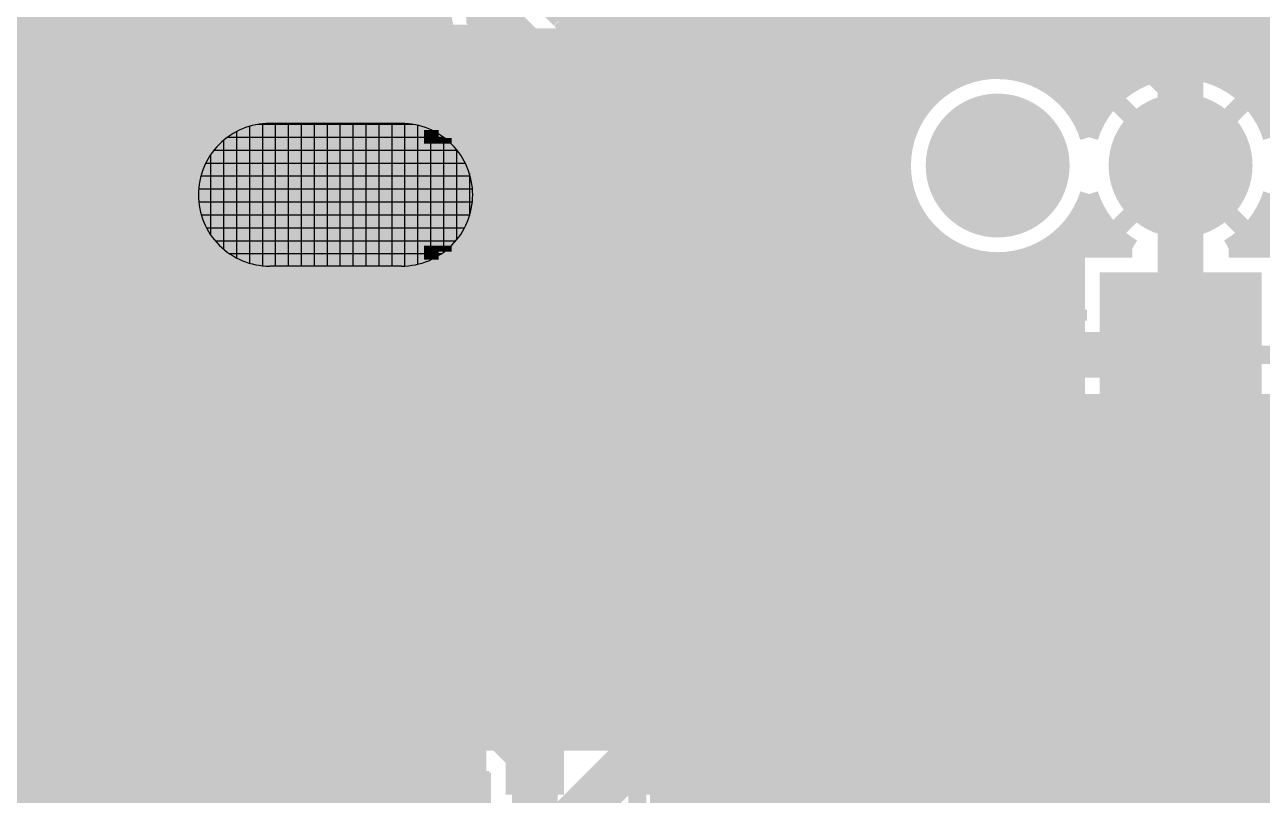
# Model space of a CAD drawing. Extents: x -20 to 155, y -92 to 168.
# Drawn here: x 77.93 to 95.11, y 108.73 to 119.43 of the extents above; entities that cross this region are included whole.
import ezdxf

# ---------------------------------------------------------------- set-up
doc = ezdxf.new("R2010")
doc.units = 0
doc.header["$MEASUREMENT"] = 0
doc.layers.get('0').update_dxf_attribs({"linetype": 'CONTINUOUS'})
for name, color, linetype in [('25-334-1_BOT', 7, 'CONTINUOUS'), ('25-334-1_DRD', 7, 'CONTINUOUS'), ('25-334-1_DRL', 2, 'CONTINUOUS'), ('25-334-1_IN1', 4, 'CONTINUOUS'), ('25-334-1_IN2', 3, 'CONTINUOUS'), ('25-334-1_SMB', 5, 'CONTINUOUS'), ('25-334-1_SMT', 10, 'CONTINUOUS'), ('25-334-1_SPB', 14, 'CONTINUOUS'), ('25-334-1_SPT', 9, 'CONTINUOUS'), ('25-334-1_SSB', 12, 'CONTINUOUS'), ('25-334-1_SST', 11, 'CONTINUOUS'), ('25-334-1_TOP', 13, 'CONTINUOUS'), ('THRUHOLE_TAP', 7, 'CONTINUOUS')]:
    doc.layers.add(name, color=color, linetype=linetype)

# ---------------------------------------------------------------- blocks, each defined once
blk = doc.blocks.new('ROUND_18')
at = {"const_width": 0.99949}
blk.add_lwpolyline([(-0.499744, 0, 1), (0.499744, 0, 1)], format="xyb", close=True, dxfattribs=at)
blk = doc.blocks.new('RECTANGLE_26')
blk.add_solid([(0.4826, 0.4064), (0.4826, -0.4064), (-0.4826, 0.4064), (-0.4826, -0.4064)])
blk = doc.blocks.new('ROUND_81')
at = {"const_width": 0.50038}
blk.add_lwpolyline([(-0.25019, 0, 1), (0.25019, 0, 1)], format="xyb", close=True, dxfattribs=at)
blk = doc.blocks.new('RECTANGLE_3')
blk.add_solid([(0.6477, 1.30048), (0.6477, -1.30048), (-0.6477, 1.30048), (-0.6477, -1.30048)])
blk = doc.blocks.new('RECTANGLE_4')
blk.add_solid([(0.4064, 0.4826), (0.4064, -0.4826), (-0.4064, 0.4826), (-0.4064, -0.4826)])
blk = doc.blocks.new('RECTANGLE_5')
blk.add_solid([(1.12522, 1.14935), (1.12522, -1.14935), (-1.12522, 1.14935), (-1.12522, -1.14935)])
blk = doc.blocks.new('RECTANGLE_13')
blk.add_solid([(0.63627, 0.51308), (0.63627, -0.51308), (-0.63627, 0.51308), (-0.63627, -0.51308)])
blk = doc.blocks.new('RECTANGLE_28')
blk.add_solid([(0.8128, 0.4064), (0.8128, -0.4064), (-0.8128, 0.4064), (-0.8128, -0.4064)])
blk = doc.blocks.new('RECTANGLE_29')
blk.add_solid([(1.1938, 0.4064), (1.1938, -0.4064), (-1.1938, 0.4064), (-1.1938, -0.4064)])
blk = doc.blocks.new('ROUND_71')
at = {"const_width": 0.50038}
blk.add_lwpolyline([(-0.25019, 0, 1), (0.25019, 0, 1)], format="xyb", close=True, dxfattribs=at)

msp = doc.modelspace()

# ---------------------------------------------------------------- linework, layer by layer
at = {"layer": '25-334-1_BOT', "const_width": 0.254}
for points in [[(82.55, 115.0112), (82.55, 117.348), (81.2292, 118.6688), (69.85, 118.6688)], [(82.55, 113.5888), (82.55, 113.538), (81.026, 112.014), (81.026, 94.869), (83.566, 92.329), (83.566, 86.614), (80.645, 83.693)]]:
    msp.add_lwpolyline(points, dxfattribs=at)
at = {"layer": '25-334-1_DRD', "const_width": 0.254}
for points in [[(91.44, 118.11), (91.44, 116.84)], [(93.98, 118.11), (93.98, 116.84)], [(92.075, 117.475), (90.805, 117.475)], [(94.615, 117.475), (93.345, 117.475)]]:
    msp.add_lwpolyline(points, dxfattribs=at)
at = {"layer": '25-334-1_IN1', "const_width": 0.635}
for points in [[(93.98, 117.475), (93.98, 118.618), (92.837, 119.761), (87.122, 119.761), (85.598, 118.237), (80.518, 118.237), (77.343, 121.412), (75.057, 121.412), (72.771, 119.126), (51.435, 119.126), (49.53, 117.221), (43.688, 117.221), (42.164, 115.697), (33.655, 115.697)], [(93.98, 117.475), (93.98, 118.618), (92.837, 119.761), (87.122, 119.761), (85.598, 118.237), (80.518, 118.237), (77.343, 121.412), (75.057, 121.412), (72.771, 119.126), (51.435, 119.126), (49.53, 117.221), (43.688, 117.221), (42.164, 115.697), (33.655, 115.697)], [(93.98, 117.475), (93.98, 118.618), (92.837, 119.761), (87.122, 119.761), (85.598, 118.237), (80.518, 118.237), (77.343, 121.412), (75.057, 121.412), (72.771, 119.126), (51.435, 119.126), (49.53, 117.221), (43.688, 117.221), (42.164, 115.697), (33.655, 115.697)], [(91.821, 59.055), (90.932, 59.055), (87.122, 62.865), (87.122, 84.709), (89.408, 86.995), (89.408, 103.124), (84.836, 107.696), (87.503, 110.363), (99.06, 110.363)]]:
    msp.add_lwpolyline(points, dxfattribs=at)
at = {"layer": '25-334-1_IN2', "const_width": 0.254}
for points in [[(77.216, 123.698), (81.661, 119.253)], [(77.978, 122.936), (77.978, 81.915)], [(78.2066, 122.7074), (78.2066, 99.86264)], [(78.4352, 122.4788), (78.4352, 100.04806)], [(78.6638, 122.2502), (78.6638, 100.11664)], [(78.8924, 122.0216), (78.8924, 100.10394)], [(79.121, 121.793), (79.121, 100.00488)], [(79.3496, 121.5644), (79.3496, 99.74072)], [(79.5782, 121.3358), (79.5782, 81.915)], [(79.8068, 121.1072), (79.8068, 81.915)], [(80.0354, 120.8786), (80.0354, 85.00872)], [(80.264, 120.65), (80.264, 85.27288)], [(80.4926, 120.4214), (80.4926, 85.37194)], [(80.7212, 120.1928), (80.7212, 85.38464)], [(80.9498, 119.9642), (80.9498, 85.31606)], [(81.1784, 119.7356), (81.1784, 85.13064)], [(81.407, 119.507), (81.407, 81.915)], [(81.4578, 119.4562), (40.259, 119.4562)], [(89.154, 119.2276), (40.259, 119.2276)], [(81.6356, 119.2784), (81.6356, 81.915)], [(89.154, 119.253), (81.661, 119.253)], [(81.8642, 119.253), (81.8642, 81.915)], [(82.0928, 119.253), (82.0928, 81.915)], [(82.3214, 119.253), (82.3214, 81.915)], [(82.55, 119.253), (82.55, 81.915)], [(82.7786, 119.253), (82.7786, 81.915)], [(83.0072, 119.253), (83.0072, 109.474)], [(83.2358, 119.253), (83.2358, 109.474)], [(83.4644, 119.253), (83.4644, 109.474)], [(83.693, 119.253), (83.693, 109.474)], [(83.9216, 119.253), (83.9216, 109.474)], [(84.1502, 119.253), (84.1502, 109.474)], [(84.3788, 119.253), (84.3788, 109.474)], [(84.6074, 119.253), (84.6074, 109.474)], [(84.836, 119.253), (84.836, 109.474)], [(85.0646, 119.253), (85.0646, 109.474)], [(85.2932, 119.253), (85.2932, 109.474)], [(85.5218, 119.253), (85.5218, 109.474)], [(85.7504, 119.253), (85.7504, 109.474)], [(85.979, 119.253), (85.979, 109.474)], [(86.2076, 119.253), (86.2076, 109.474)], [(86.4362, 119.253), (86.4362, 109.474)], [(86.6648, 119.253), (86.6648, 109.474)], [(86.8934, 119.253), (86.8934, 81.915)], [(87.122, 119.253), (87.122, 81.915)], [(87.3506, 119.253), (87.3506, 81.915)], [(87.5792, 119.253), (87.5792, 81.915)], [(87.8078, 119.253), (87.8078, 81.915)], [(88.0364, 119.253), (88.0364, 81.915)], [(88.265, 119.253), (88.265, 81.915)], [(88.4936, 119.253), (88.4936, 81.915)], [(88.7222, 119.253), (88.7222, 81.915)], [(88.9508, 119.253), (88.9508, 81.915)], [(89.154, 119.253), (89.154, 114.173)], [(89.154, 118.999), (40.259, 118.999)], [(89.154, 118.7704), (40.259, 118.7704)], [(89.154, 118.5418), (40.259, 118.5418)], [(89.154, 118.3132), (40.259, 118.3132)], [(89.154, 118.0846), (76.26858, 118.0846)], [(89.154, 117.856), (76.57084, 117.856)], [(89.154, 117.6274), (76.7588, 117.6274)], [(89.154, 117.3988), (76.88072, 117.3988)], [(89.154, 117.1702), (76.95692, 117.1702)], [(89.154, 116.9416), (76.98994, 116.9416)], [(89.154, 116.713), (76.98994, 116.713)], [(89.154, 116.4844), (76.9493, 116.4844)], [(89.154, 116.2558), (76.87056, 116.2558)], [(89.154, 116.0272), (76.74102, 116.0272)], [(89.154, 115.7986), (76.54544, 115.7986)], [(89.154, 115.57), (76.22286, 115.57)], [(89.154, 115.3414), (63.52794, 115.3414)], [(89.154, 115.1128), (63.54064, 115.1128)], [(89.154, 114.8842), (63.47206, 114.8842)], [(89.154, 114.6556), (63.28664, 114.6556)], [(89.154, 114.427), (75.8698, 114.427)], [(89.154, 114.1984), (76.38796, 114.1984)], [(99.06, 114.173), (89.154, 114.173)], [(89.1794, 114.173), (89.1794, 81.915)], [(89.408, 114.173), (89.408, 81.915)], [(89.6366, 114.173), (89.6366, 81.915)], [(89.8652, 114.173), (89.8652, 81.915)], [(90.0938, 114.173), (90.0938, 81.915)], [(90.3224, 114.173), (90.3224, 81.915)], [(90.551, 114.173), (90.551, 81.915)], [(90.7796, 114.173), (90.7796, 81.915)], [(91.0082, 114.173), (91.0082, 81.915)], [(91.2368, 114.173), (91.2368, 81.915)], [(91.4654, 114.173), (91.4654, 106.426)], [(91.694, 114.173), (91.694, 106.426)], [(91.9226, 114.173), (91.9226, 106.426)], [(92.1512, 114.173), (92.1512, 106.426)], [(92.3798, 114.173), (92.3798, 106.426)], [(92.6084, 114.173), (92.6084, 106.426)], [(92.837, 114.173), (92.837, 106.426)], [(93.0656, 114.173), (93.0656, 106.426)], [(93.2942, 114.173), (93.2942, 106.426)], [(93.5228, 114.173), (93.5228, 106.426)], [(93.7514, 114.173), (93.7514, 106.426)], [(93.98, 114.173), (93.98, 106.426)], [(94.2086, 114.173), (94.2086, 106.426)], [(94.4372, 114.173), (94.4372, 106.426)], [(94.6658, 114.173), (94.6658, 106.426)], [(94.8944, 114.173), (94.8944, 106.426)], [(95.123, 114.173), (95.123, 106.426)], [(120.58904, 113.9698), (76.64196, 113.9698)], [(120.58904, 113.7412), (76.80452, 113.7412)], [(120.58904, 113.5126), (76.9112, 113.5126)], [(120.58904, 113.284), (76.97216, 113.284)], [(120.58904, 113.0554), (76.99502, 113.0554)], [(120.58904, 112.8268), (76.97978, 112.8268)], [(120.58904, 112.5982), (76.92898, 112.5982)], [(120.58904, 112.3696), (76.83246, 112.3696)], [(120.58904, 112.141), (76.68514, 112.141)], [(97.282, 111.9124), (76.45654, 111.9124)], [(97.282, 111.6838), (76.0476, 111.6838)], [(97.282, 111.4552), (71.60768, 111.4552)], [(97.282, 111.2266), (71.34352, 111.2266)], [(97.282, 110.998), (56.03494, 110.998)], [(97.282, 110.7694), (55.9943, 110.7694)], [(97.282, 110.5408), (55.91556, 110.5408)], [(97.282, 110.3122), (55.78602, 110.3122)], [(97.282, 110.0836), (55.59044, 110.0836)], [(97.282, 109.855), (63.1063, 109.855)], [(97.282, 109.6264), (63.40856, 109.6264)], [(82.931, 109.3978), (63.52032, 109.3978)], [(86.741, 109.474), (82.931, 109.474), (82.931, 105.791)], [(86.741, 109.474), (86.741, 105.791)], [(97.282, 109.3978), (86.741, 109.3978)], [(82.931, 109.1692), (63.54318, 109.1692)], [(97.282, 109.1692), (86.741, 109.1692)], [(82.931, 108.9406), (63.48476, 108.9406)], [(97.282, 108.9406), (86.741, 108.9406)], [(82.931, 108.712), (63.31712, 108.712)], [(97.282, 108.712), (86.741, 108.712)]]:
    msp.add_lwpolyline(points, dxfattribs=at)
at = {"layer": '25-334-1_SMT', "const_width": 0.20066}
for points in [[(81.3308, 118.0592, 0.4142136), (80.3402, 117.0686)], [(84.1502, 117.0686, 0.4142136), (83.1596, 118.0592)], [(80.3402, 117.0686, 0.4142136), (81.3308, 116.078)], [(83.1596, 116.078, 0.4142136), (84.1502, 117.0686)]]:
    msp.add_lwpolyline(points, format="xyb", dxfattribs=at)
for points in [[(81.04886, 118.01856), (81.04886, 116.11864)], [(83.32978, 118.04396), (81.16062, 118.04396)], [(81.2292, 118.05412), (81.2292, 116.08308)], [(83.1596, 118.0592), (81.3308, 118.0592)], [(81.407, 118.0592), (81.407, 116.078)], [(81.58734, 118.0592), (81.58734, 116.078)], [(81.76768, 118.0592), (81.76768, 116.078)], [(81.94802, 118.0592), (81.94802, 116.078)], [(82.12836, 118.0592), (82.12836, 116.078)], [(82.30616, 118.0592), (82.30616, 116.078)], [(82.4865, 118.0592), (82.4865, 116.078)], [(82.66684, 118.0592), (82.66684, 116.078)], [(82.84718, 118.0592), (82.84718, 116.078)], [(83.02752, 118.0592), (83.02752, 116.078)], [(83.20532, 118.0592), (83.20532, 116.08054)], [(83.38566, 118.0338), (83.38566, 116.1034)], [(83.566, 117.97284), (83.566, 116.16436)], [(80.68818, 117.82298), (80.68818, 116.31422)], [(83.74888, 117.86616), (80.74152, 117.86616)], [(80.86852, 117.9449), (80.86852, 116.1923)], [(83.74634, 117.8687), (83.74634, 116.27104)], [(80.51038, 117.62232), (80.51038, 116.51742)], [(83.9343, 117.68582), (80.5561, 117.68582)], [(83.92668, 117.69852), (83.92668, 116.44122)], [(84.0486, 117.50548), (80.4418, 117.50548)], [(84.11718, 117.32514), (80.37322, 117.32514)], [(84.10448, 117.36578), (84.10448, 116.77396)], [(84.14766, 117.1448), (80.34274, 117.1448)], [(84.14512, 116.967), (80.34528, 116.967)], [(84.10956, 116.78666), (80.38084, 116.78666)], [(84.0359, 116.60632), (80.4545, 116.60632)], [(83.91398, 116.42598), (80.57642, 116.42598)], [(83.71332, 116.24818), (80.77962, 116.24818)], [(83.1596, 116.078), (81.3308, 116.078)]]:
    msp.add_lwpolyline(points, dxfattribs=at)
at = {"layer": '25-334-1_SPT', "const_width": 0.20066}
for points in [[(81.3308, 118.0592, 0.4142136), (80.3402, 117.0686)], [(84.1502, 117.0686, 0.4142136), (83.1596, 118.0592)], [(80.3402, 117.0686, 0.4142136), (81.3308, 116.078)], [(83.1596, 116.078, 0.4142136), (84.1502, 117.0686)]]:
    msp.add_lwpolyline(points, format="xyb", dxfattribs=at)
for points in [[(81.04886, 118.01856), (81.04886, 116.11864)], [(83.32978, 118.04396), (81.16062, 118.04396)], [(81.2292, 118.05412), (81.2292, 116.08308)], [(83.1596, 118.0592), (81.3308, 118.0592)], [(81.407, 118.0592), (81.407, 116.078)], [(81.58734, 118.0592), (81.58734, 116.078)], [(81.76768, 118.0592), (81.76768, 116.078)], [(81.94802, 118.0592), (81.94802, 116.078)], [(82.12836, 118.0592), (82.12836, 116.078)], [(82.30616, 118.0592), (82.30616, 116.078)], [(82.4865, 118.0592), (82.4865, 116.078)], [(82.66684, 118.0592), (82.66684, 116.078)], [(82.84718, 118.0592), (82.84718, 116.078)], [(83.02752, 118.0592), (83.02752, 116.078)], [(83.20532, 118.0592), (83.20532, 116.08054)], [(83.38566, 118.0338), (83.38566, 116.1034)], [(83.566, 117.97284), (83.566, 116.16436)], [(80.68818, 117.82298), (80.68818, 116.31422)], [(83.74888, 117.86616), (80.74152, 117.86616)], [(80.86852, 117.9449), (80.86852, 116.1923)], [(83.74634, 117.8687), (83.74634, 116.27104)], [(80.51038, 117.62232), (80.51038, 116.51742)], [(83.9343, 117.68582), (80.5561, 117.68582)], [(83.92668, 117.69852), (83.92668, 116.44122)], [(84.0486, 117.50548), (80.4418, 117.50548)], [(84.11718, 117.32514), (80.37322, 117.32514)], [(84.10448, 117.36578), (84.10448, 116.77396)], [(84.14766, 117.1448), (80.34274, 117.1448)], [(84.14512, 116.967), (80.34528, 116.967)], [(84.10956, 116.78666), (80.38084, 116.78666)], [(84.0359, 116.60632), (80.4545, 116.60632)], [(83.91398, 116.42598), (80.57642, 116.42598)], [(83.71332, 116.24818), (80.77962, 116.24818)], [(83.1596, 116.078), (81.3308, 116.078)]]:
    msp.add_lwpolyline(points, dxfattribs=at)
at = {"layer": '25-334-1_SSB', "const_width": 0.1524}
for points in [[(111.21898, 120.97512), (110.7186, 120.97512), (89.91854, 120.97512), (89.4207, 120.97512), (89.4207, 111.77524), (89.91854, 111.77524), (110.7186, 111.77524), (111.21898, 111.77524), (111.21898, 120.97512)], [(82.64906, 118.54434), (82.64906, 118.18874), (82.48142, 118.06936), (82.31124, 118.06936), (82.14106, 118.18874), (82.14106, 118.54434), (83.15706, 118.54434)], [(82.64906, 118.24716), (83.15706, 118.06936)], [(82.81924, 117.23116), (82.81924, 117.70614), (82.14106, 117.46992), (82.14106, 117.35054), (83.15706, 117.35054)], [(83.15706, 116.39296), (83.15706, 116.86794), (82.48142, 116.39296), (82.31124, 116.39296), (82.14106, 116.45392), (82.14106, 116.80952), (82.31124, 116.86794)], [(83.3755, 115.7605), (83.3755, 112.8395), (81.7372, 112.8395), (81.7372, 115.7605), (83.3755, 115.7605)]]:
    msp.add_lwpolyline(points, dxfattribs=at)
at = {"layer": '25-334-1_SST', "const_width": 0.1524}
for points in [[(84.1248, 119.3546), (81.5848, 119.3546), (81.5848, 118.4148)], [(80.84312, 115.15344), (79.9973, 115.15344), (79.82712, 115.21186), (79.82712, 115.56746), (79.9973, 115.62842), (80.84312, 115.62842)], [(81.5848, 115.7224), (81.5848, 114.7826), (84.1248, 114.7826)], [(92.67952, 109.39526), (92.3798, 109.39526), (92.3798, 115.39474), (92.67952, 115.39474)], [(79.9973, 114.79022), (79.82712, 114.72926), (79.82712, 114.37366), (79.9973, 114.31524), (80.33512, 114.31524), (80.5053, 114.43462), (80.5053, 114.79022), (80.84312, 114.79022), (80.84312, 114.31524)], [(88.9, 111.252), (88.9, 113.919), (83.82, 113.919), (83.82, 110.871), (88.9, 110.871), (88.9, 111.252)], [(90.35796, 113.79962), (90.35796, 113.44402), (90.69578, 113.32718), (91.03614, 113.32718), (91.37396, 113.44402), (91.37396, 113.79962)], [(90.35796, 113.7412), (91.37396, 113.7412)], [(90.35796, 112.5474), (90.35796, 112.96142), (91.37396, 112.96142)], [(82.6262, 112.14608), (82.45856, 112.20704), (82.45856, 112.56264), (82.6262, 112.62106), (83.30438, 112.62106), (83.47456, 112.56264), (83.47456, 112.20704), (83.30438, 112.14608)], [(90.35796, 111.7092), (90.35796, 112.18418), (91.03614, 111.7092), (91.20378, 111.7092), (91.37396, 111.76762), (91.37396, 112.12322), (91.20378, 112.18418)], [(82.45856, 111.30788), (82.45856, 111.78286), (83.1342, 111.30788), (83.30438, 111.30788), (83.47456, 111.36884), (83.47456, 111.72444), (83.30438, 111.78286)], [(95.5675, 111.5695), (92.3925, 111.5695), (92.3925, 111.252)], [(95.5675, 111.49076), (92.3925, 111.49076)], [(92.4941, 111.5695), (92.4941, 111.252)], [(92.63126, 111.5695), (92.63126, 111.252)], [(92.76842, 111.5695), (92.76842, 111.252)], [(92.90558, 111.5695), (92.90558, 111.252)], [(93.04274, 111.5695), (93.04274, 111.252)], [(93.1799, 111.5695), (93.1799, 111.252)], [(93.31706, 111.5695), (93.31706, 111.252)], [(93.45422, 111.5695), (93.45422, 111.252)], [(93.59138, 111.5695), (93.59138, 111.252)], [(93.72854, 111.5695), (93.72854, 111.252)], [(93.8657, 111.5695), (93.8657, 111.252)], [(94.00286, 111.5695), (94.00286, 111.252)], [(94.14002, 111.5695), (94.14002, 111.252)], [(94.27718, 111.5695), (94.27718, 111.252)], [(94.41434, 111.5695), (94.41434, 111.252)], [(94.5515, 111.5695), (94.5515, 111.252)], [(94.68866, 111.5695), (94.68866, 111.252)], [(94.82582, 111.5695), (94.82582, 111.252)], [(94.96298, 111.5695), (94.96298, 111.252)], [(95.10014, 111.5695), (95.10014, 111.252)], [(95.5675, 111.3536), (92.3925, 111.3536)], [(95.5675, 111.252), (92.3925, 111.252)], [(91.44, 107.442), (90.17, 107.442), (89.916, 107.696), (89.916, 110.998), (91.694, 110.998), (91.694, 107.696), (91.44, 107.442)], [(87.1855, 110.0455), (84.2645, 110.0455), (84.2645, 108.4072), (87.1855, 108.4072), (87.1855, 110.0455)], [(83.00212, 109.33684), (82.83194, 109.39526), (82.83194, 109.75086), (83.00212, 109.81182), (83.67776, 109.81182), (83.84794, 109.75086), (83.84794, 109.39526), (83.67776, 109.33684)], [(83.00212, 108.97362), (82.83194, 108.85424), (82.83194, 108.61802), (83.00212, 108.49864), (83.16976, 108.49864), (83.51012, 108.73486), (83.84794, 108.49864), (83.84794, 108.97362)], [(91.694, 108.966), (89.916, 108.966)]]:
    msp.add_lwpolyline(points, dxfattribs=at)
at = {"layer": '25-334-1_TOP'}
for points, const_width in [([(80.137, 125.349), (80.137, 105.41)], 0.254), ([(80.3656, 125.349), (80.3656, 105.1814)], 0.254), ([(86.5378, 125.349), (86.5378, 110.0328)], 0.254), ([(86.7664, 125.349), (86.7664, 110.0328)], 0.254), ([(86.995, 125.349), (86.995, 110.0328)], 0.254), ([(87.2236, 125.349), (87.2236, 114.02568)], 0.254), ([(87.4522, 125.349), (87.4522, 114.02568)], 0.254), ([(87.6808, 125.349), (87.6808, 114.02568)], 0.254), ([(87.9094, 125.349), (87.9094, 114.02568)], 0.254), ([(88.138, 125.349), (88.138, 114.02568)], 0.254), ([(88.3666, 125.349), (88.3666, 114.02568)], 0.254), ([(88.5952, 125.349), (88.5952, 114.02568)], 0.254), ([(88.8238, 125.349), (88.8238, 114.02568)], 0.254), ([(89.0524, 125.349), (89.0524, 100.711)], 0.254), ([(89.281, 125.349), (89.281, 102.92588)], 0.254), ([(89.5096, 125.349), (89.5096, 102.92588)], 0.254), ([(89.7382, 125.349), (89.7382, 102.92588)], 0.254), ([(89.9668, 125.349), (89.9668, 111.07928)], 0.254), ([(90.1954, 125.349), (90.1954, 117.9449)], 0.254), ([(90.424, 125.349), (90.424, 118.33352)], 0.254), ([(90.6526, 125.349), (90.6526, 118.54688)], 0.254), ([(90.8812, 125.349), (90.8812, 118.6815)], 0.254), ([(91.1098, 125.349), (91.1098, 118.76278)], 0.254), ([(91.3384, 125.349), (91.3384, 118.80088)], 0.254), ([(91.567, 125.349), (91.567, 118.79834)], 0.254), ([(91.7956, 125.349), (91.7956, 118.75516)], 0.254), ([(92.0242, 125.349), (92.0242, 118.6688)], 0.254), ([(92.2528, 125.349), (92.2528, 118.52656)], 0.254), ([(92.4814, 125.349), (92.4814, 118.30304)], 0.254), ([(92.71, 125.349), (92.71, 117.8687)], 0.254), ([(92.9386, 125.349), (92.9386, 118.30304)], 0.254), ([(93.1672, 125.349), (93.1672, 118.52656)], 0.254), ([(93.3958, 125.349), (93.3958, 118.6688)], 0.254), ([(93.6244, 125.349), (93.6244, 118.75516)], 0.254), ([(93.853, 125.349), (93.853, 118.79834)], 0.254), ([(94.0816, 125.349), (94.0816, 118.80088)], 0.254), ([(94.3102, 125.349), (94.3102, 118.76278)], 0.254), ([(94.5388, 125.349), (94.5388, 118.6815)], 0.254), ([(94.7674, 125.349), (94.7674, 118.54688)], 0.254), ([(94.996, 125.349), (94.996, 118.33352)], 0.254), ([(95.2246, 125.349), (95.2246, 117.9449)], 0.254), ([(93.98, 117.475), (93.98, 120.65), (93.98, 121.539), (94.996, 122.555), (99.06, 122.555)], 0.635), ([(80.5942, 121.37136), (80.5942, 104.9528)], 0.254), ([(80.8228, 120.99544), (80.8228, 104.7242)], 0.254), ([(81.0514, 120.77954), (81.0514, 104.4956)], 0.254), ([(84.9122, 118.5672), (84.9122, 119.04726), (84.3788, 119.5832), (84.3788, 120.65)], 0.635), ([(88.011, 112.395), (88.011, 117.094), (88.011, 120.65), (85.8012, 120.65)], 0.635), ([(93.98, 117.475), (93.98, 120.65), (88.011, 120.65), (85.8012, 120.65)], 0.635), ([(81.28, 120.6373), (81.28, 104.267)], 0.254), ([(81.5086, 120.5484), (81.5086, 104.0384)], 0.254), ([(82.1944, 120.51792), (82.1944, 103.3526)], 0.254), ([(81.7372, 120.50014), (81.7372, 103.8098)], 0.254), ([(81.9658, 120.48998), (81.9658, 103.5812)], 0.254), ([(82.423, 120.49506), (82.423, 103.124)], 0.254), ([(82.6516, 120.26646), (82.6516, 102.8954)], 0.254), ([(82.8802, 120.0785), (82.8802, 102.6668)], 0.254), ([(83.1088, 120.00738), (83.1088, 117.8052)], 0.254), ([(83.3374, 120.0023), (83.3374, 117.8052)], 0.254), ([(83.566, 120.0023), (83.566, 117.8052)], 0.254), ([(85.0392, 119.8372), (85.36686, 119.50954)], 0.254), ([(85.3948, 119.8372), (85.3948, 119.4816)], 0.254), ([(85.6234, 119.8372), (85.6234, 119.3038)], 0.254), ([(85.852, 119.8372), (85.852, 119.3038)], 0.254), ([(86.0806, 119.8372), (86.0806, 110.0328)], 0.254), ([(86.3092, 119.8372), (86.3092, 110.0328)], 0.254), ([(83.7438, 119.4562), (80.137, 119.4562)], 0.254), ([(98.2472, 119.4562), (85.41512, 119.4562)], 0.254), ([(83.7692, 119.2276), (80.137, 119.2276)], 0.254), ([(83.7692, 119.3038), (83.7692, 117.8306)], 0.254), ([(83.7946, 119.3038), (83.7692, 119.3038)], 0.254), ([(86.0552, 119.3038), (85.50656, 119.3038)], 0.254), ([(86.0552, 119.3038), (86.0552, 117.8306)], 0.254), ([(98.2472, 119.2276), (86.0552, 119.2276)], 0.254), ([(83.7692, 118.999), (80.137, 118.999)], 0.254), ([(98.2472, 118.999), (86.0552, 118.999)], 0.254), ([(83.7692, 118.7704), (80.137, 118.7704)], 0.254), ([(91.13774, 118.7704), (86.0552, 118.7704)], 0.254), ([(93.67774, 118.7704), (91.74226, 118.7704)], 0.254), ([(96.21774, 118.7704), (94.28226, 118.7704)], 0.254), ([(83.7692, 118.5418), (80.137, 118.5418)], 0.254), ([(90.64498, 118.5418), (86.0552, 118.5418)], 0.254), ([(93.18498, 118.5418), (92.23502, 118.5418)], 0.254), ([(95.72498, 118.5418), (94.77502, 118.5418)], 0.254), ([(83.7692, 118.3132), (80.137, 118.3132)], 0.254), ([(90.40622, 118.3132), (86.0552, 118.3132)], 0.254), ([(92.94622, 118.3132), (92.47124, 118.3132)], 0.254), ([(93.0402, 118.4148), (93.98, 117.475)], 0.254), ([(94.9198, 118.4148), (93.98, 117.475)], 0.254), ([(95.48622, 118.3132), (95.01124, 118.3132)], 0.254), ([(83.7692, 118.0846), (80.137, 118.0846)], 0.254), ([(81.05902, 118.0211), (81.05902, 116.1161)], 0.20066), ([(81.23936, 118.05412), (81.23936, 116.08308)], 0.20066), ([(83.24088, 118.05666), (81.24952, 118.05666)], 0.20066), ([(83.1596, 118.0592), (81.3308, 118.0592)], 0.20066), ([(81.4197, 118.0592), (81.4197, 116.078)], 0.20066), ([(81.60004, 118.0592), (81.60004, 116.078)], 0.20066), ([(81.78038, 118.0592), (81.78038, 116.078)], 0.20066), ([(81.95818, 118.0592), (81.95818, 116.078)], 0.20066), ([(82.13852, 118.0592), (82.13852, 116.078)], 0.20066), ([(82.31886, 118.0592), (82.31886, 116.078)], 0.20066), ([(82.4992, 118.0592), (82.4992, 116.078)], 0.20066), ([(82.677, 118.0592), (82.677, 116.078)], 0.20066), ([(82.85734, 118.0592), (82.85734, 116.078)], 0.20066), ([(83.03768, 118.0592), (83.03768, 116.078)], 0.20066), ([(83.21802, 118.0592), (83.21802, 117.7798)], 0.20066), ([(83.39836, 118.03126), (83.39836, 117.7798)], 0.20066), ([(83.57616, 117.96776), (83.57616, 117.7798)], 0.20066), ([(90.25636, 118.0846), (86.0552, 118.0846)], 0.254), ([(92.79636, 118.0846), (92.6211, 118.0846)], 0.254), ([(95.33636, 118.0846), (95.1611, 118.0846)], 0.254), ([(83.7692, 117.856), (80.137, 117.856)], 0.254), ([(80.70088, 117.83314), (80.70088, 116.3066)], 0.20066), ([(83.73364, 117.87632), (80.75676, 117.87632)], 0.20066), ([(80.88122, 117.94998), (80.88122, 116.18722)], 0.20066), ([(83.0072, 117.8052), (83.0072, 116.332)], 0.254), ([(86.0552, 117.8052), (83.0072, 117.8052)], 0.254), ([(86.0552, 117.8306), (83.7692, 117.8306)], 0.254), ([(83.7565, 117.85854), (83.7565, 117.7798)], 0.20066), ([(83.7946, 117.8306), (83.7946, 117.8052)], 0.254), ([(84.0232, 117.8306), (84.0232, 117.8052)], 0.254), ([(84.2518, 117.8306), (84.2518, 117.8052)], 0.254), ([(84.4804, 117.8306), (84.4804, 117.8052)], 0.254), ([(84.709, 117.8306), (84.709, 117.8052)], 0.254), ([(84.9376, 117.8306), (84.9376, 117.8052)], 0.254), ([(85.1662, 117.8306), (85.1662, 117.8052)], 0.254), ([(85.3948, 117.8306), (85.3948, 117.8052)], 0.254), ([(85.6234, 117.8306), (85.6234, 117.8052)], 0.254), ([(85.852, 117.8306), (85.852, 117.8052)], 0.254), ([(90.16492, 117.856), (86.0552, 117.856)], 0.254), ([(86.0552, 117.8052), (86.0552, 116.332)], 0.254), ([(83.0072, 117.6274), (80.137, 117.6274)], 0.254), ([(80.52054, 117.63756), (80.52054, 116.49964)], 0.20066), ([(83.03514, 117.69598), (80.56372, 117.69598)], 0.20066), ([(83.03514, 117.7798), (83.03514, 116.35994)], 0.20066), ([(83.85048, 117.7798), (83.03514, 117.7798)], 0.20066), ([(90.1192, 117.6274), (86.0552, 117.6274)], 0.254), ([(93.98, 117.475), (93.98, 114.84356)], 0.635), ([(93.98, 109.9439), (94.1959, 109.9439), (96.52, 112.268), (96.52, 117.475)], 0.635), ([(83.03514, 117.51818), (80.44688, 117.51818)], 0.20066), ([(93.0402, 116.5352), (93.98, 117.475)], 0.254), ([(94.9198, 116.5352), (93.98, 117.475)], 0.254), ([(83.0072, 117.3988), (80.137, 117.3988)], 0.254), ([(83.03514, 117.33784), (80.3783, 117.33784)], 0.20066), ([(84.5312, 117.0686), (88.011, 117.0686), (88.011, 112.395), (88.011, 109.22), (86.4362, 109.22)], 0.635), ([(90.11158, 117.3988), (86.0552, 117.3988)], 0.254), ([(87.249, 117.094), (88.011, 117.094), (88.011, 112.395)], 0.635), ([(88.011, 112.395), (88.011, 117.094), (88.265, 117.094), (90.5129, 114.84356), (93.98, 114.84356)], 0.635), ([(83.0072, 117.1702), (80.137, 117.1702)], 0.254), ([(83.03514, 117.1575), (80.34528, 117.1575)], 0.20066), ([(90.1446, 117.1702), (86.0552, 117.1702)], 0.254), ([(92.71, 117.07876), (92.71, 116.32438)], 0.254), ([(83.0072, 116.9416), (80.137, 116.9416)], 0.254), ([(83.03514, 116.97716), (80.34528, 116.97716)], 0.20066), ([(83.0072, 117.0686), (84.5312, 117.0686)], 0.254), ([(86.0552, 117.0686), (84.5312, 117.0686)], 0.254), ([(90.2208, 116.9416), (86.0552, 116.9416)], 0.254), ([(90.1954, 117.0051), (90.1954, 111.07928)], 0.254), ([(92.7608, 116.9416), (92.6592, 116.9416)], 0.254), ([(95.3008, 116.9416), (95.1992, 116.9416)], 0.254), ([(95.2246, 117.0051), (95.2246, 116.32438)], 0.254), ([(83.03514, 116.79682), (80.3783, 116.79682)], 0.20066), ([(83.0072, 116.713), (80.137, 116.713)], 0.254), ([(83.03514, 116.61902), (80.44942, 116.61902)], 0.20066), ([(90.35034, 116.713), (86.0552, 116.713)], 0.254), ([(90.424, 116.61648), (90.424, 111.07928)], 0.254), ([(92.4814, 116.64696), (92.4814, 110.8837)], 0.254), ([(92.89034, 116.713), (92.52966, 116.713)], 0.254), ([(92.9386, 116.64696), (92.9386, 116.32438)], 0.254), ([(94.996, 116.61648), (94.996, 116.32438)], 0.254), ([(95.43034, 116.713), (95.06966, 116.713)], 0.254), ([(83.0072, 116.4844), (80.137, 116.4844)], 0.254), ([(83.03514, 116.43868), (80.5688, 116.43868)], 0.20066), ([(90.551, 116.4844), (86.0552, 116.4844)], 0.254), ([(90.6526, 116.40312), (90.6526, 111.07928)], 0.254), ([(92.2528, 116.4209), (92.2528, 110.8837)], 0.254), ([(93.091, 116.4844), (92.32646, 116.4844)], 0.254), ([(93.1672, 116.4209), (93.1672, 116.32438)], 0.254), ([(94.7674, 116.40312), (94.7674, 116.32438)], 0.254), ([(95.631, 116.4844), (94.86646, 116.4844)], 0.254), ([(83.7692, 116.2558), (80.137, 116.2558)], 0.254), ([(83.72856, 116.25834), (80.76184, 116.25834)], 0.20066), ([(86.0552, 116.332), (83.0072, 116.332)], 0.254), ([(83.85048, 116.35994), (83.03514, 116.35994)], 0.20066), ([(83.1088, 116.332), (83.1088, 102.4382)], 0.254), ([(83.21802, 116.35994), (83.21802, 116.08054)], 0.20066), ([(83.3374, 116.332), (83.3374, 102.2096)], 0.254), ([(83.39836, 116.35994), (83.39836, 116.10848)], 0.20066), ([(83.566, 116.332), (83.566, 101.981)], 0.254), ([(83.57616, 116.35994), (83.57616, 116.16944)], 0.20066), ([(83.7692, 116.3066), (83.7692, 114.8334)], 0.254), ([(86.0552, 116.3066), (83.7692, 116.3066)], 0.254), ([(83.7565, 116.35994), (83.7565, 116.27866)], 0.20066), ([(83.7946, 116.332), (83.7946, 116.3066)], 0.254), ([(84.0232, 116.332), (84.0232, 116.3066)], 0.254), ([(84.2518, 116.332), (84.2518, 116.3066)], 0.254), ([(84.4804, 116.332), (84.4804, 116.3066)], 0.254), ([(84.709, 116.332), (84.709, 116.3066)], 0.254), ([(84.9376, 116.332), (84.9376, 116.3066)], 0.254), ([(85.1662, 116.332), (85.1662, 116.3066)], 0.254), ([(85.3948, 116.332), (85.3948, 116.3066)], 0.254), ([(85.6234, 116.332), (85.6234, 116.3066)], 0.254), ([(85.852, 116.332), (85.852, 116.3066)], 0.254), ([(86.0552, 116.3066), (86.0552, 114.8334)], 0.254), ([(90.9066, 116.2558), (86.0552, 116.2558)], 0.254), ([(90.8812, 116.2685), (90.8812, 111.07928)], 0.254), ([(92.52458, 116.2558), (91.97086, 116.2558)], 0.254), ([(92.0242, 116.27866), (92.0242, 110.8837)], 0.254), ([(93.31198, 116.32438), (92.52458, 116.32438)], 0.254), ([(92.52458, 116.32438), (92.52458, 113.36528)], 0.254), ([(95.43542, 116.32438), (94.64802, 116.32438)], 0.254), ([(83.1596, 116.078), (81.3308, 116.078)], 0.20066), ([(91.1098, 116.18722), (91.1098, 111.07928)], 0.254), ([(91.3384, 116.14912), (91.3384, 111.07928)], 0.254), ([(91.567, 116.15166), (91.567, 111.07928)], 0.254), ([(91.7956, 116.1923), (91.7956, 110.8837)], 0.254), ([(83.7692, 116.0272), (80.137, 116.0272)], 0.254), ([(92.52458, 116.0272), (86.0552, 116.0272)], 0.254), ([(83.7692, 115.7986), (80.137, 115.7986)], 0.254), ([(84.9122, 115.57), (84.709, 115.3668), (84.709, 112.395)], 0.635), ([(92.52458, 115.7986), (86.0552, 115.7986)], 0.254), ([(83.7692, 115.57), (80.137, 115.57)], 0.254), ([(92.52458, 115.57), (86.0552, 115.57)], 0.254), ([(83.7692, 115.3414), (80.137, 115.3414)], 0.254), ([(92.52458, 115.3414), (86.0552, 115.3414)], 0.254), ([(83.7692, 115.1128), (80.137, 115.1128)], 0.254), ([(92.52458, 115.1128), (86.0552, 115.1128)], 0.254), ([(83.7692, 114.8842), (80.137, 114.8842)], 0.254), ([(92.52458, 114.8842), (86.0552, 114.8842)], 0.254), ([(92.52458, 114.84356), (93.98, 114.84356)], 0.254), ([(95.43542, 114.84356), (93.98, 114.84356)], 0.254), ([(93.98, 113.36528), (93.98, 114.84356)], 0.254), ([(84.0613, 114.8334), (83.7692, 114.8334)], 0.254), ([(83.7946, 114.8334), (83.7946, 114.02568)], 0.254), ([(84.0232, 114.8334), (84.0232, 114.02568)], 0.254), ([(84.0613, 114.8334), (84.0613, 114.02568)], 0.254), ([(85.3567, 114.8334), (85.3567, 114.02568)], 0.254), ([(86.0552, 114.8334), (85.3567, 114.8334)], 0.254), ([(85.3948, 114.8334), (85.3948, 114.02568)], 0.254), ([(85.6234, 114.8334), (85.6234, 114.02568)], 0.254), ([(85.852, 114.8334), (85.852, 110.0328)], 0.254), ([(84.0613, 114.6556), (80.137, 114.6556)], 0.254), ([(92.52458, 114.6556), (85.3567, 114.6556)], 0.254), ([(84.0613, 114.427), (80.137, 114.427)], 0.254), ([(92.52458, 114.427), (85.3567, 114.427)], 0.254), ([(84.0613, 114.1984), (80.137, 114.1984)], 0.254), ([(92.52458, 114.1984), (85.3567, 114.1984)], 0.254), ([(83.7311, 114.02568), (83.7311, 110.76432)], 0.254), ([(84.0613, 114.02568), (83.7311, 114.02568)], 0.254), ([(85.6869, 114.02568), (85.3567, 114.02568)], 0.254), ([(85.6869, 114.02568), (85.6869, 110.76432)], 0.254), ([(88.9889, 114.02568), (87.0331, 114.02568), (87.0331, 110.76432)], 0.254), ([(88.011, 114.02568), (88.011, 112.395)], 0.254), ([(88.9889, 114.02568), (88.9889, 110.76432)], 0.254), ([(83.7311, 113.9698), (80.137, 113.9698)], 0.254), ([(87.0331, 113.9698), (85.6869, 113.9698)], 0.254), ([(92.52458, 113.9698), (88.9889, 113.9698)], 0.254), ([(83.7311, 113.7412), (80.137, 113.7412)], 0.254), ([(87.0331, 113.7412), (85.6869, 113.7412)], 0.254), ([(92.52458, 113.7412), (88.9889, 113.7412)], 0.254), ([(83.7311, 113.5126), (80.137, 113.5126)], 0.254), ([(87.0331, 113.5126), (85.6869, 113.5126)], 0.254), ([(92.52458, 113.5126), (88.9889, 113.5126)], 0.254), ([(95.43542, 113.36528), (92.52458, 113.36528)], 0.254), ([(92.71, 113.36528), (92.71, 111.42472)], 0.254), ([(92.9386, 113.36528), (92.9386, 111.42472)], 0.254), ([(93.1672, 113.36528), (93.1672, 111.42472)], 0.254), ([(93.3958, 113.36528), (93.3958, 111.42472)], 0.254), ([(93.6244, 113.36528), (93.6244, 111.42472)], 0.254), ([(93.853, 113.36528), (93.853, 111.42472)], 0.254), ([(94.0816, 113.36528), (94.0816, 111.42472)], 0.254), ([(94.3102, 113.36528), (94.3102, 111.42472)], 0.254), ([(94.5388, 113.36528), (94.5388, 111.42472)], 0.254), ([(94.7674, 113.36528), (94.7674, 111.4298)], 0.254), ([(94.996, 113.36528), (94.996, 111.6584)], 0.254), ([(95.2246, 113.36528), (95.2246, 111.887)], 0.254), ([(83.7311, 113.284), (80.137, 113.284)], 0.254), ([(87.0331, 113.284), (85.6869, 113.284)], 0.254), ([(95.8723, 113.284), (88.9889, 113.284)], 0.254), ([(83.7311, 113.0554), (80.137, 113.0554)], 0.254), ([(87.0331, 113.0554), (85.6869, 113.0554)], 0.254), ([(95.8723, 113.0554), (88.9889, 113.0554)], 0.254), ([(83.7311, 112.8268), (80.137, 112.8268)], 0.254), ([(87.0331, 112.8268), (85.6869, 112.8268)], 0.254), ([(95.8723, 112.8268), (88.9889, 112.8268)], 0.254), ([(83.7311, 112.5982), (80.137, 112.5982)], 0.254), ([(84.709, 112.395), (84.709, 109.5248), (85.0138, 109.22)], 0.635), ([(87.0331, 112.5982), (85.6869, 112.5982)], 0.254), ([(95.8723, 112.5982), (88.9889, 112.5982)], 0.254), ([(95.8723, 112.5347), (94.75978, 111.42472)], 0.254), ([(83.7311, 112.3696), (80.137, 112.3696)], 0.254), ([(87.0331, 112.3696), (85.6869, 112.3696)], 0.254), ([(87.0331, 112.395), (88.011, 112.395)], 0.254), ([(88.011, 110.76432), (88.011, 112.395)], 0.254), ([(88.9889, 112.395), (88.011, 112.395)], 0.254), ([(95.70466, 112.3696), (88.9889, 112.3696)], 0.254), ([(83.7311, 112.141), (80.137, 112.141)], 0.254), ([(87.0331, 112.141), (85.6869, 112.141)], 0.254), ([(95.47606, 112.141), (88.9889, 112.141)], 0.254), ([(83.7311, 111.9124), (80.137, 111.9124)], 0.254), ([(87.0331, 111.9124), (85.6869, 111.9124)], 0.254), ([(95.24746, 111.9124), (88.9889, 111.9124)], 0.254), ([(83.7311, 111.6838), (80.137, 111.6838)], 0.254), ([(87.0331, 111.6838), (85.6869, 111.6838)], 0.254), ([(95.01886, 111.6838), (88.9889, 111.6838)], 0.254), ([(83.7311, 111.4552), (80.137, 111.4552)], 0.254), ([(87.0331, 111.4552), (85.6869, 111.4552)], 0.254), ([(94.79026, 111.4552), (88.9889, 111.4552)], 0.254), ([(92.52458, 111.42472), (92.52458, 110.8837)], 0.254), ([(94.75978, 111.42472), (92.52458, 111.42472)], 0.254), ([(83.7311, 111.2266), (80.137, 111.2266)], 0.254), ([(87.0331, 111.2266), (85.6869, 111.2266)], 0.254), ([(92.52458, 111.2266), (88.9889, 111.2266)], 0.254), ([(89.83726, 111.07928), (89.83726, 109.39272)], 0.254), ([(91.77274, 111.07928), (89.83726, 111.07928)], 0.254), ([(91.77274, 111.07928), (91.77274, 110.8837)], 0.254), ([(83.7311, 110.998), (80.137, 110.998)], 0.254), ([(87.0331, 110.998), (85.6869, 110.998)], 0.254), ([(89.83726, 110.998), (88.9889, 110.998)], 0.254), ([(92.52458, 110.998), (91.77274, 110.998)], 0.254), ([(84.0613, 110.7694), (80.137, 110.7694)], 0.254), ([(84.0613, 110.76432), (83.7311, 110.76432)], 0.254), ([(83.7946, 110.76432), (83.7946, 101.7524)], 0.254), ([(84.0232, 110.76432), (84.0232, 101.5238)], 0.254), ([(84.0613, 110.76432), (84.0613, 109.5248)], 0.254), ([(89.83726, 110.7694), (85.3567, 110.7694)], 0.254), ([(85.6869, 110.76432), (85.3567, 110.76432)], 0.254), ([(85.3567, 110.76432), (85.3567, 110.0328)], 0.254), ([(85.3948, 110.76432), (85.3948, 110.0328)], 0.254), ([(85.6234, 110.76432), (85.6234, 110.0328)], 0.254), ([(88.9889, 110.76432), (87.0331, 110.76432)], 0.254), ([(87.2236, 110.76432), (87.2236, 100.711)], 0.254), ([(87.4522, 110.76432), (87.4522, 100.711)], 0.254), ([(87.6808, 110.76432), (87.6808, 100.711)], 0.254), ([(87.9094, 110.76432), (87.9094, 100.711)], 0.254), ([(88.138, 110.76432), (88.138, 100.711)], 0.254), ([(88.3666, 110.76432), (88.3666, 100.711)], 0.254), ([(88.5952, 110.76432), (88.5952, 100.711)], 0.254), ([(88.8238, 110.76432), (88.8238, 100.711)], 0.254), ([(92.52458, 110.8837), (91.77274, 110.8837)], 0.254), ([(84.0613, 110.5408), (80.137, 110.5408)], 0.254), ([(89.83726, 110.5408), (85.3567, 110.5408)], 0.254), ([(90.805, 110.236), (93.6879, 110.236), (93.98, 109.9439)], 0.635), ([(84.0613, 110.3122), (80.137, 110.3122)], 0.254), ([(89.83726, 110.3122), (85.3567, 110.3122)], 0.254), ([(84.0613, 110.0836), (80.137, 110.0836)], 0.254), ([(89.83726, 110.0836), (85.3567, 110.0836)], 0.254), ([(85.6996, 110.0328), (85.3567, 110.0328)], 0.254), ([(85.7504, 110.0328), (85.6996, 110.0328)], 0.254), ([(87.1728, 110.0328), (85.7504, 110.0328)], 0.254), ([(86.4362, 110.0328), (86.4362, 109.22)], 0.254), ([(87.1728, 110.0328), (87.1728, 108.4072)], 0.254), ([(84.0613, 109.855), (80.137, 109.855)], 0.254), ([(89.83726, 109.855), (87.1728, 109.855)], 0.254), ([(84.0613, 109.6264), (80.137, 109.6264)], 0.254), ([(89.83726, 109.6264), (87.1728, 109.6264)], 0.254), ([(92.52458, 109.5883), (91.77274, 109.5883)], 0.254), ([(91.77274, 109.5883), (91.77274, 109.39272)], 0.254), ([(91.7956, 109.5883), (91.7956, 102.92588)], 0.254), ([(92.0242, 109.5883), (92.0242, 102.92588)], 0.254), ([(92.2528, 109.5883), (92.2528, 102.92588)], 0.254), ([(92.4814, 109.5883), (92.4814, 102.92588)], 0.254), ([(92.52458, 109.5883), (92.52458, 108.46562)], 0.254), ([(84.074, 109.3978), (80.137, 109.3978)], 0.254), ([(84.836, 107.696), (85.0138, 107.8738), (85.0138, 109.22)], 0.635), ([(85.0138, 109.22), (85.0138, 107.8738), (84.836, 107.696)], 0.635), ([(90.805, 104.6988), (89.4842, 104.6988), (88.011, 106.172), (88.011, 109.22), (86.4362, 109.22)], 0.635), ([(92.52458, 109.3978), (87.1728, 109.3978)], 0.254), ([(91.77274, 109.39272), (89.83726, 109.39272)], 0.254), ([(89.9668, 109.39272), (89.9668, 109.04728)], 0.254), ([(90.1954, 109.39272), (90.1954, 109.04728)], 0.254), ([(90.424, 109.39272), (90.424, 109.04728)], 0.254), ([(90.6526, 109.39272), (90.6526, 109.04728)], 0.254), ([(90.8812, 109.39272), (90.8812, 109.04728)], 0.254), ([(91.1098, 109.39272), (91.1098, 109.04728)], 0.254), ([(91.3384, 109.39272), (91.3384, 109.04728)], 0.254), ([(91.567, 109.39272), (91.567, 109.04728)], 0.254), ([(84.16798, 109.1692), (80.137, 109.1692)], 0.254), ([(87.1728, 109.22), (86.4362, 109.22)], 0.254), ([(86.4362, 108.4072), (86.4362, 109.22)], 0.254), ([(92.52458, 109.1692), (87.1728, 109.1692)], 0.254), ([(84.2518, 109.06506), (84.2518, 108.04398)], 0.254), ([(84.2772, 109.03966), (84.2772, 108.4072)], 0.254), ([(89.83726, 109.04728), (89.83726, 107.36072)], 0.254), ([(91.77274, 109.04728), (89.83726, 109.04728)], 0.254), ([(91.77274, 109.04728), (91.77274, 107.36072)], 0.254), ([(84.2772, 108.9406), (80.137, 108.9406)], 0.254), ([(89.83726, 108.9406), (87.1728, 108.9406)], 0.254), ([(92.52458, 108.9406), (91.77274, 108.9406)], 0.254), ([(84.2772, 108.712), (80.137, 108.712)], 0.254), ([(89.83726, 108.712), (87.1728, 108.712)], 0.254), ([(92.52458, 108.712), (91.77274, 108.712)], 0.254)]:
    msp.add_lwpolyline(points, dxfattribs=dict(at, const_width=const_width))
for points, const_width in [([(83.7311, 119.5832, 0.1119916), (83.79449, 119.30374)], 0.254), ([(83.7311, 119.5832, 0.1119916), (83.79449, 119.30374)], 0.254), ([(85.50656, 119.3038, 0.0940661), (85.37122, 119.50374)], 0.254), ([(85.50656, 119.3038, 0.0940661), (85.37122, 119.50374)], 0.254), ([(91.44, 118.80596, 0.4142136), (90.10904, 117.475)], 0.254), ([(92.71, 117.8687, 0.3286705), (91.44, 118.80342)], 0.254), ([(93.98, 118.80596, 0.3286704), (92.71, 117.8687)], 0.254), ([(95.25, 117.8687, 0.3286705), (93.98, 118.80342)], 0.254), ([(81.3308, 118.0592, 0.4142136), (80.3402, 117.0686)], 0.20066), ([(83.85048, 117.7798, 0.1951488), (83.1596, 118.06012)], 0.20066), ([(90.10904, 117.475, 0.4142136), (91.44, 116.14404)], 0.254), ([(91.44, 116.14404, 0.328165), (92.71, 117.07876)], 0.254), ([(92.71, 117.07876, 0.1877488), (93.31203, 116.32447)], 0.254), ([(94.64802, 116.32438, 0.1877486), (95.2501, 117.07873)], 0.254), ([(80.3402, 117.0686, 0.4142136), (81.3308, 116.078)], 0.20066), ([(83.1596, 116.078, 0.1956125), (83.8511, 116.3593)], 0.20066), ([(84.0613, 109.5248, 0.1989124), (84.25101, 109.06681)], 0.254)]:
    msp.add_lwpolyline(points, format="xyb", dxfattribs=dict(at, const_width=const_width))
for points in [[(81.3308, 118.0592, 0.4142136), (80.3402, 117.0686)], [(84.1502, 117.0686, 0.4142136), (83.1596, 118.0592)], [(80.3402, 117.0686, 0.4142136), (81.3308, 116.078)], [(83.1596, 116.078, 0.4142136), (84.1502, 117.0686)]]:
    msp.add_lwpolyline(points, format="xyb", dxfattribs=at)
for points in [[(83.1596, 118.0592), (81.3308, 118.0592)], [(81.407, 118.0592), (81.407, 116.078)], [(81.58734, 118.0592), (81.58734, 116.078)], [(81.76768, 118.0592), (81.76768, 116.078)], [(81.94802, 118.0592), (81.94802, 116.078)], [(82.12836, 118.0592), (82.12836, 116.078)], [(82.30616, 118.0592), (82.30616, 116.078)], [(82.4865, 118.0592), (82.4865, 116.078)], [(82.66684, 118.0592), (82.66684, 116.078)], [(82.84718, 118.0592), (82.84718, 116.078)], [(83.02752, 118.0592), (83.02752, 116.078)], [(83.20532, 118.0592), (83.20532, 116.08054)], [(80.86852, 117.9449), (80.86852, 116.1923)], [(81.04886, 118.01856), (81.04886, 116.11864)], [(83.32978, 118.04396), (81.16062, 118.04396)], [(81.2292, 118.05412), (81.2292, 116.08308)], [(83.38566, 118.0338), (83.38566, 116.1034)], [(83.566, 117.97284), (83.566, 116.16436)], [(80.68818, 117.82298), (80.68818, 116.31422)], [(83.74888, 117.86616), (80.74152, 117.86616)], [(83.74634, 117.8687), (83.74634, 116.27104)], [(80.51038, 117.62232), (80.51038, 116.51742)], [(83.9343, 117.68582), (80.5561, 117.68582)], [(83.92668, 117.69852), (83.92668, 116.44122)], [(84.0486, 117.50548), (80.4418, 117.50548)], [(84.11718, 117.32514), (80.37322, 117.32514)], [(84.10448, 117.36578), (84.10448, 116.77396)], [(84.14766, 117.1448), (80.34274, 117.1448)], [(84.14512, 116.967), (80.34528, 116.967)], [(84.10956, 116.78666), (80.38084, 116.78666)], [(84.0359, 116.60632), (80.4545, 116.60632)], [(83.91398, 116.42598), (80.57642, 116.42598)], [(83.71332, 116.24818), (80.77962, 116.24818)], [(83.1596, 116.078), (81.3308, 116.078)]]:
    msp.add_lwpolyline(points, dxfattribs=at)

# ---------------------------------------------------------------- block references
at = {"layer": '25-334-1_BOT'}
for name, p in [('ROUND_18', (91.44, 117.475)), ('ROUND_18', (93.98, 117.475)), ('RECTANGLE_26', (82.55, 115.0112)), ('RECTANGLE_26', (82.55, 113.5888))]:
    msp.add_blockref(name, p, dxfattribs=at)
at = {"layer": '25-334-1_DRL'}
for p in [(91.44, 117.475), (93.98, 117.475)]:
    msp.add_blockref('ROUND_81', p, dxfattribs=at)
at = {"layer": '25-334-1_IN1'}
for p in [(91.44, 117.475), (93.98, 117.475)]:
    msp.add_blockref('ROUND_18', p, dxfattribs=at)
at = {"layer": '25-334-1_IN2'}
for p in [(91.44, 117.475), (93.98, 117.475)]:
    msp.add_blockref('ROUND_18', p, dxfattribs=at)
at = {"layer": '25-334-1_SMB'}
for name, p in [('ROUND_18', (91.44, 117.475)), ('ROUND_18', (93.98, 117.475)), ('RECTANGLE_26', (82.55, 115.0112)), ('RECTANGLE_26', (82.55, 113.5888))]:
    msp.add_blockref(name, p, dxfattribs=at)
at = {"layer": '25-334-1_SMT'}
for name, p in [('RECTANGLE_28', (84.9122, 118.5672)), ('ROUND_18', (91.44, 117.475)), ('ROUND_18', (93.98, 117.475)), ('RECTANGLE_28', (81.91246, 117.07114)), ('RECTANGLE_29', (84.5312, 117.0686)), ('RECTANGLE_28', (84.9122, 115.57)), ('RECTANGLE_5', (93.98, 114.84356)), ('RECTANGLE_3', (84.709, 112.395)), ('RECTANGLE_3', (88.011, 112.395)), ('RECTANGLE_5', (93.98, 109.9439)), ('RECTANGLE_13', (90.805, 110.236)), ('RECTANGLE_4', (85.0138, 109.22)), ('RECTANGLE_4', (86.4362, 109.22))]:
    msp.add_blockref(name, p, dxfattribs=at)
at = {"layer": '25-334-1_SPB'}
for p in [(82.55, 115.0112), (82.55, 113.5888)]:
    msp.add_blockref('RECTANGLE_26', p, dxfattribs=at)
at = {"layer": '25-334-1_SPT'}
for name, p in [('RECTANGLE_28', (84.9122, 118.5672)), ('RECTANGLE_28', (81.91246, 117.07114)), ('RECTANGLE_29', (84.5312, 117.0686)), ('RECTANGLE_28', (84.9122, 115.57)), ('RECTANGLE_5', (93.98, 114.84356)), ('RECTANGLE_3', (84.709, 112.395)), ('RECTANGLE_3', (88.011, 112.395)), ('RECTANGLE_5', (93.98, 109.9439)), ('RECTANGLE_13', (90.805, 110.236)), ('RECTANGLE_4', (85.0138, 109.22)), ('RECTANGLE_4', (86.4362, 109.22))]:
    msp.add_blockref(name, p, dxfattribs=at)
at = {"layer": '25-334-1_TOP'}
for name, p in [('RECTANGLE_28', (84.9122, 118.5672)), ('ROUND_18', (91.44, 117.475)), ('ROUND_18', (93.98, 117.475)), ('RECTANGLE_28', (81.91246, 117.07114)), ('RECTANGLE_29', (84.5312, 117.0686)), ('RECTANGLE_28', (84.9122, 115.57)), ('RECTANGLE_5', (93.98, 114.84356)), ('RECTANGLE_3', (84.709, 112.395)), ('RECTANGLE_3', (88.011, 112.395)), ('RECTANGLE_5', (93.98, 109.9439)), ('RECTANGLE_13', (90.805, 110.236)), ('RECTANGLE_4', (85.0138, 109.22)), ('RECTANGLE_4', (86.4362, 109.22))]:
    msp.add_blockref(name, p, dxfattribs=at)
at = {"layer": 'THRUHOLE_TAP'}
for p in [(91.44, 117.475), (93.98, 117.475)]:
    msp.add_blockref('ROUND_71', p, dxfattribs=at)

doc.saveas('drawing.dxf')
